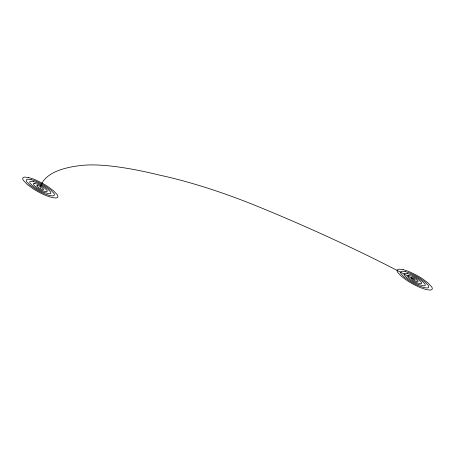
<?xml version="1.0" encoding="UTF-8"?>
<svg xmlns="http://www.w3.org/2000/svg" width="455" height="455" viewBox="0 0 455 455"><rect width="100%" height="100%" fill="white"/><g stroke="black" fill="none" stroke-linecap="round" stroke-linejoin="round"><path stroke-width="0.68" d="M414.693 279.615A425.755 92.149 21.4 0 0 258.167 206.604A152.67 33.044 21.4 0 0 159.802 175.181A190.139 41.155 21.4 0 0 82.309 165.37A400.963 86.786 21.4 0 0 40.307 187.545M34.131 183.365L33.295 183.809L33.59 184.753C36.98 188.296 41.598 191.003 46.478 191.731L47.32 191.288L47.024 190.344C43.629 186.812 39.022 184.07 34.131 183.365M37.219 185.458L36.798 185.68L36.946 186.152L38.806 187.75L41.541 189.183L43.811 189.417L41.809 187.346L38.976 185.868L37.219 185.458M408.522 275.429L407.68 275.872L407.976 276.816C411.365 280.36 415.984 283.067 420.869 283.795L421.705 283.351L421.41 282.407C418.014 278.881 413.413 276.134 408.522 275.429M411.61 277.522L411.189 277.743L411.337 278.215L413.191 279.814L415.933 281.253L418.202 281.486L416.194 279.41L413.367 277.931L411.61 277.522M28.75 177.581L24.877 177.086A20.048 4.34 21.4 0 0 22.773 178.195A31.401 6.797 21.4 0 0 23.512 180.555L27.067 184.292L32.794 188.563A31.401 6.797 21.4 0 0 39.119 192.294A20.048 4.34 21.4 0 0 46.49 195.735L51.864 197.515L55.737 198.005A20.048 4.34 21.4 0 0 57.836 196.901A31.401 6.797 21.4 0 0 57.097 194.541L53.542 190.804L47.815 186.533A31.401 6.797 21.4 0 0 41.496 182.802A21.288 4.607 21.4 0 0 33.664 179.151L28.75 177.581M31.059 179.571L27.96 179.179A16.039 3.469 21.4 0 0 26.282 180.066A25.122 5.437 21.4 0 0 26.873 181.954L29.717 184.946L34.296 188.359A25.122 5.437 21.4 0 0 39.358 191.345A16.039 3.469 21.4 0 0 45.25 194.097L49.55 195.525L52.649 195.917A16.039 3.469 21.4 0 0 54.333 195.03A25.122 5.437 21.4 0 0 53.741 193.142L50.897 190.15L46.313 186.738A25.122 5.437 21.4 0 0 41.257 183.752A17.028 3.686 21.4 0 0 34.995 180.828L31.059 179.571M33.374 181.568L31.048 181.272A12.029 2.605 21.4 0 0 29.785 181.937A18.837 4.078 21.4 0 0 30.229 183.354L32.362 185.594L35.797 188.154A18.837 4.078 21.4 0 0 39.591 190.395A12.029 2.605 21.4 0 0 44.016 192.459L49.567 193.824A12.029 2.605 21.4 0 0 50.823 193.159A18.837 4.078 21.4 0 0 50.38 191.743L48.247 189.502L44.812 186.937A18.837 4.078 21.4 0 0 41.018 184.702A12.774 2.764 21.4 0 0 36.32 182.506L33.374 181.568M403.136 269.644L399.262 269.155A20.048 4.34 21.4 0 0 397.164 270.264A31.401 6.797 21.4 0 0 397.903 272.625L401.458 276.356L407.185 280.627A31.401 6.797 21.4 0 0 413.504 284.364A20.048 4.34 21.4 0 0 420.875 287.799L426.25 289.585L430.123 290.074A20.048 4.34 21.4 0 0 432.227 288.965A31.401 6.797 21.4 0 0 431.488 286.604L427.933 282.868L422.206 278.596A31.401 6.797 21.4 0 0 415.881 274.865A21.288 4.607 21.4 0 0 408.055 271.214L403.136 269.644M405.45 271.635L402.351 271.243A16.039 3.469 21.4 0 0 400.667 272.13A25.122 5.437 21.4 0 0 401.259 274.018L404.103 277.01L408.687 280.422A25.122 5.437 21.4 0 0 413.743 283.414A16.039 3.469 21.4 0 0 419.641 286.161L423.941 287.588L427.04 287.981A16.039 3.469 21.4 0 0 428.718 287.094A25.122 5.437 21.4 0 0 428.127 285.205L425.283 282.219L420.704 278.801A25.122 5.437 21.4 0 0 415.642 275.815A17.028 3.686 21.4 0 0 409.381 272.892L405.45 271.635M407.76 273.631L405.433 273.336A12.029 2.605 21.4 0 0 404.176 274.001A18.837 4.078 21.4 0 0 404.62 275.417L406.753 277.658L410.188 280.223A18.837 4.078 21.4 0 0 413.982 282.464A12.029 2.605 21.4 0 0 418.407 284.523L423.952 285.888A12.029 2.605 21.4 0 0 425.215 285.222A18.837 4.078 21.4 0 0 424.771 283.806L422.638 281.565L419.203 279.006A18.837 4.078 21.4 0 0 415.409 276.765A12.774 2.764 21.4 0 0 410.711 274.575L407.76 273.631"/></g></svg>
